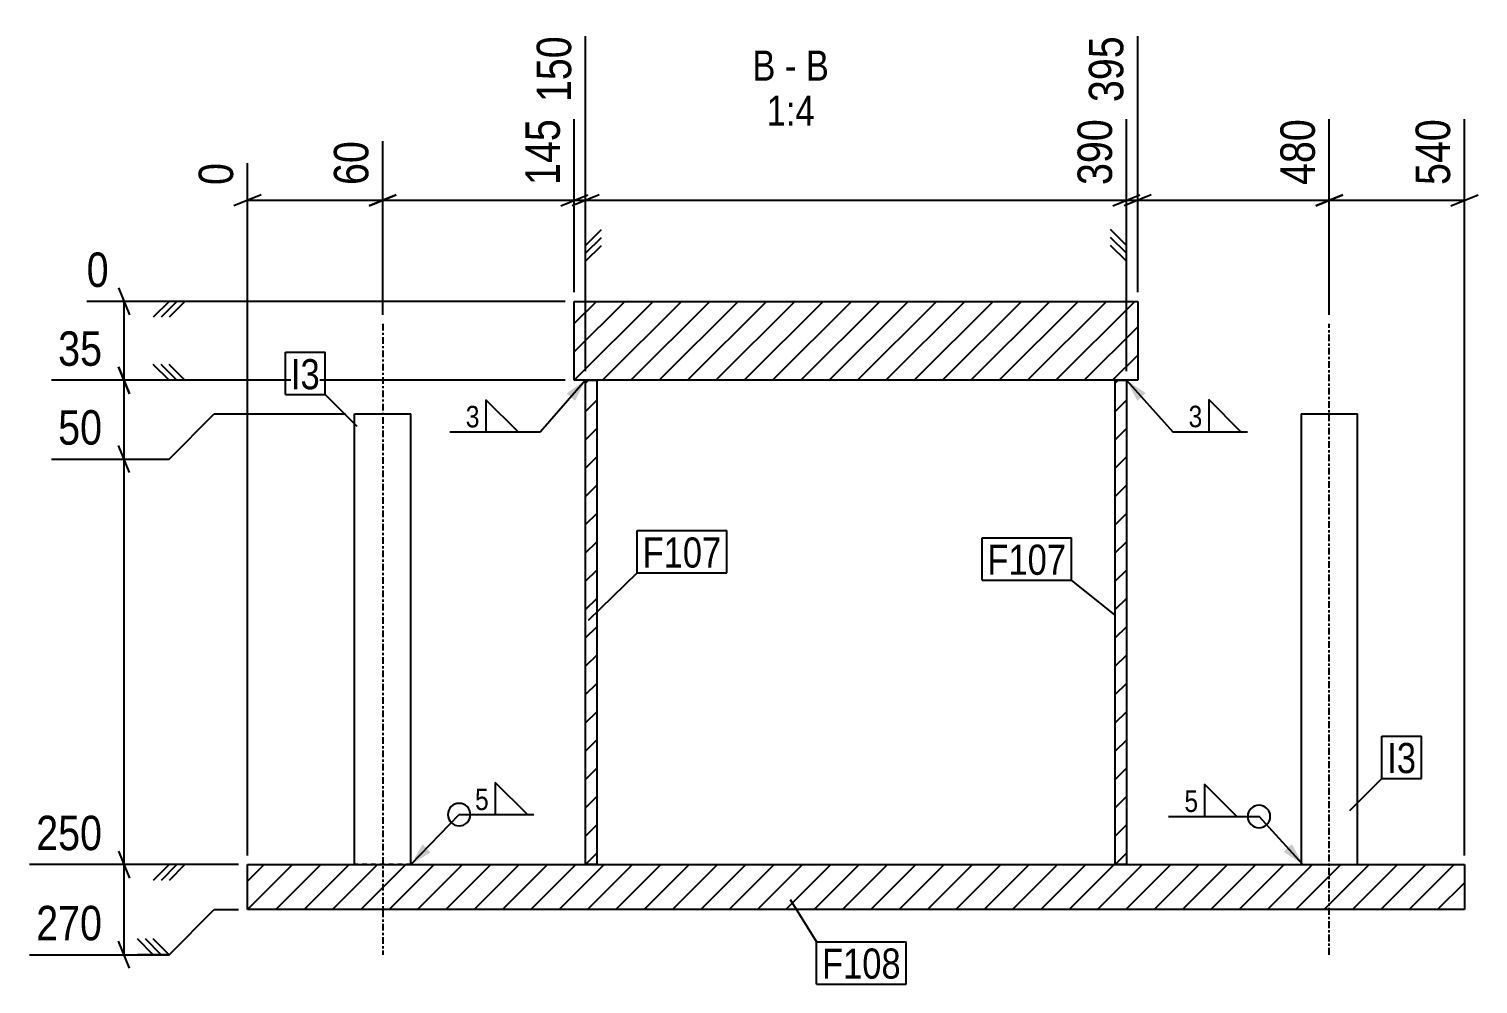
# Model space of a CAD drawing. Header units: millimetres. Extents: x 14 to 41767, y 10 to 1769.
# Drawn here: x 41124 to 41767, y 10 to 434 of the extents above; entities that cross this region are included whole.
import ezdxf

# ---------------------------------------------------------------- set-up
doc = ezdxf.new("R2010")
doc.units = ezdxf.units.MM
doc.linetypes.add('DXK_LINE_DOT2', pattern=[3.9198, 1.9599, -1.9599])
doc.linetypes.add('DXK_LINE_DOT3', pattern=[5.9187, 2.979, -0.9799, 0.9799, -0.9799])
for name, color, linetype in [('MÅLSÆTNING', 7, 'Continuous'), ('STÅL', 7, 'Continuous'), ('TEKST', 7, 'Continuous')]:
    doc.layers.add(name, color=color, linetype=linetype)
doc.styles.add('Arial Narrow', font='ARIALN.TTF', dxfattribs={"height": 0.2})

msp = doc.modelspace()

# ---------------------------------------------------------------- hatches: boundary and pattern name
at = {"layer": 'STÅL', "linetype": 'Continuous'}
h = msp.add_hatch(dxfattribs=at)
h.set_pattern_fill('', scale=2.8, style=0, pattern_type=0)
h.set_pattern_definition([(45, (41366.112, 277.624), (-6.28618, 6.28618), [])])
h.paths.add_polyline_path([(41366.11, 312.62), (41366.11, 277.62), (41616.11, 277.62), (41616.11, 312.62)])
h = msp.add_hatch(dxfattribs=at)
h.set_pattern_fill('', scale=2.8, style=0, pattern_type=0)
h.set_pattern_definition([(45, (41371.118, 62.624), (-6.28618, 6.28618), [])])
h.paths.add_polyline_path([(41371.12, 277.62), (41371.12, 62.62), (41376.12, 62.62), (41376.12, 277.62)])
h = msp.add_hatch(dxfattribs=at)
h.set_pattern_fill('', scale=2.8, style=0, pattern_type=0)
h.set_pattern_definition([(45, (41606.112, 62.624), (-6.28618, 6.28618), [])])
h.paths.add_polyline_path([(41606.11, 277.62), (41606.11, 62.62), (41611.11, 62.62), (41611.11, 277.62)])
h = msp.add_hatch(dxfattribs=at)
h.set_pattern_fill('', scale=2.8, style=0, pattern_type=0)
h.set_pattern_definition([(45, (41221.112, 42.624), (-6.28618, 6.28618), [])])
h.paths.add_polyline_path([(41221.11, 62.62), (41221.11, 42.62), (41761.11, 42.62), (41761.11, 62.62)])
at = {"layer": 'TEKST', "linetype": 'Continuous'}
for points in [[(41362.65, 271.74), (41371.12, 277.62), (41366.42, 268.45)], [(41615.93, 268.51), (41611.11, 277.62), (41619.65, 271.86)], [(41302.37, 68.07), (41293.62, 62.62), (41298.77, 71.55)], [(41684.53, 71.69), (41689.43, 62.62), (41680.84, 68.32)]]:
    msp.add_hatch(color=3, dxfattribs=at).paths.add_polyline_path(points)

# ---------------------------------------------------------------- linework, layer by layer
at = {"layer": 'MÅLSÆTNING', "color": 7, "linetype": 'Continuous'}
for p, q in [((41371.12, 281.62), (41371.12, 430.31)), ((41616.11, 316.62), (41616.11, 430.31)), ((41366.11, 316.62), (41366.11, 393.51)), ((41366.11, 316.62), (41366.11, 393.51)), ((41611.11, 281.62), (41611.11, 393.51)), ((41611.11, 281.62), (41611.11, 393.51)), ((41701.11, 306.62), (41701.11, 393.51)), ((41761.11, 66.62), (41761.11, 393.51)), ((41281.12, 306.62), (41281.12, 383.76)), ((41221.11, 66.62), (41221.11, 374.01)), ((41227.11, 359.86), (41215.11, 355.06)), ((41221.11, 357.46), (41281.12, 357.46)), ((41275.12, 355.06), (41287.12, 359.86)), ((41281.12, 357.46), (41366.11, 357.46)), ((41360.11, 355.06), (41372.11, 359.86)), ((41360.11, 355.06), (41372.11, 359.86)), ((41377.12, 359.86), (41365.12, 355.06)), ((41377.12, 359.86), (41365.12, 355.06)), ((41366.11, 357.46), (41371.12, 357.46)), ((41371.12, 357.46), (41611.11, 357.46)), ((41605.11, 355.06), (41617.11, 359.86)), ((41605.11, 355.06), (41617.11, 359.86)), ((41622.11, 359.86), (41610.11, 355.06)), ((41611.11, 357.46), (41616.11, 357.46)), ((41616.11, 357.46), (41701.11, 357.46)), ((41695.11, 355.06), (41707.11, 359.86)), ((41701.11, 357.46), (41761.11, 357.46)), ((41755.11, 355.06), (41767.11, 359.86)), ((41371.12, 337.46), (41378.12, 344.46)), ((41371.12, 330.46), (41371.12, 344.46)), ((41371.12, 337.46), (41378.12, 344.46)), ((41371.12, 330.46), (41371.12, 344.46)), ((41371.12, 333.96), (41378.12, 340.96)), ((41371.12, 333.96), (41378.12, 340.96)), ((41611.11, 337.46), (41604.11, 344.46)), ((41611.11, 337.46), (41604.11, 344.46)), ((41611.11, 333.96), (41604.11, 340.96)), ((41611.11, 333.96), (41604.11, 340.96)), ((41611.11, 330.46), (41611.11, 344.46)), ((41611.11, 330.46), (41611.11, 344.46)), ((41371.12, 330.46), (41378.12, 337.46)), ((41371.12, 330.46), (41378.12, 337.46)), ((41611.11, 330.46), (41604.11, 337.46)), ((41611.11, 330.46), (41604.11, 337.46)), ((41163.91, 318.62), (41168.71, 306.62)), ((41362.11, 312.62), (41149.76, 312.62)), ((41166.31, 277.62), (41166.31, 312.62)), ((41186.31, 312.62), (41179.31, 305.62)), ((41193.31, 312.62), (41179.31, 312.62)), ((41189.81, 312.62), (41182.81, 305.62)), ((41193.31, 312.62), (41186.31, 305.62)), ((41168.71, 271.62), (41163.91, 283.62)), ((41163.91, 283.62), (41168.71, 271.62)), ((41186.31, 277.62), (41179.31, 284.62)), ((41186.31, 277.62), (41179.31, 284.62)), ((41189.81, 277.62), (41182.81, 284.62)), ((41189.81, 277.62), (41182.81, 284.62)), ((41193.31, 277.62), (41186.31, 284.62)), ((41193.31, 277.62), (41186.31, 284.62)), ((41362.11, 277.62), (41134.18, 277.62)), ((41362.11, 277.62), (41134.18, 277.62)), ((41166.31, 242.62), (41166.31, 277.62)), ((41193.31, 277.62), (41179.31, 277.62)), ((41193.31, 277.62), (41179.31, 277.62)), ((41186.31, 242.62), (41206.31, 262.62)), ((41186.31, 242.62), (41206.31, 262.62)), ((41206.31, 262.62), (41264.62, 262.62)), ((41206.31, 262.62), (41264.62, 262.62)), ((41168.71, 236.62), (41163.91, 248.62)), ((41168.71, 236.62), (41163.91, 248.62)), ((41134.18, 242.62), (41186.31, 242.62)), ((41134.18, 242.62), (41186.31, 242.62)), ((41166.31, 62.62), (41166.31, 242.62)), ((41163.91, 68.62), (41168.71, 56.62)), ((41163.91, 68.62), (41168.71, 56.62)), ((41217.11, 62.62), (41124.43, 62.62)), ((41166.31, 22.62), (41166.31, 62.62)), ((41186.31, 62.62), (41179.31, 55.62)), ((41193.31, 62.62), (41179.31, 62.62)), ((41186.31, 62.62), (41179.31, 55.62)), ((41193.31, 62.62), (41179.31, 62.62)), ((41189.81, 62.62), (41182.81, 55.62)), ((41189.81, 62.62), (41182.81, 55.62)), ((41193.31, 62.62), (41186.31, 55.62)), ((41193.31, 62.62), (41186.31, 55.62)), ((41186.31, 22.62), (41206.31, 42.62)), ((41206.31, 42.62), (41217.11, 42.62)), ((41168.71, 16.62), (41163.91, 28.62)), ((41179.31, 22.62), (41172.31, 29.62)), ((41182.81, 22.62), (41175.81, 29.62)), ((41186.31, 22.62), (41179.31, 29.62)), ((41124.43, 22.62), (41186.31, 22.62)), ((41186.31, 22.62), (41172.31, 22.62))]:
    msp.add_line(p, q, dxfattribs=at)
at = {"layer": 'STÅL', "color": 2, "linetype": 'Continuous'}
for p, q in [((41366.11, 277.62), (41366.11, 312.62)), ((41366.11, 312.62), (41616.11, 312.62)), ((41616.11, 312.62), (41616.11, 277.62)), ((41616.11, 277.62), (41366.11, 277.62)), ((41371.12, 62.62), (41371.12, 277.62)), ((41371.12, 277.62), (41376.12, 277.62)), ((41376.12, 277.62), (41376.12, 62.62)), ((41606.11, 62.62), (41606.11, 277.62)), ((41606.11, 277.62), (41611.11, 277.62)), ((41611.11, 277.62), (41611.11, 62.62)), ((41268.62, 62.62), (41268.62, 262.62)), ((41268.62, 262.62), (41293.62, 262.62)), ((41293.62, 62.62), (41293.62, 262.62)), ((41688.61, 262.62), (41688.61, 62.62)), ((41688.61, 262.62), (41713.61, 262.62)), ((41713.61, 62.62), (41713.61, 262.62)), ((41221.11, 42.62), (41221.11, 62.62)), ((41221.11, 62.62), (41761.11, 62.62)), ((41376.12, 62.62), (41371.12, 62.62)), ((41611.11, 62.62), (41606.11, 62.62)), ((41761.11, 62.62), (41761.11, 42.62)), ((41761.11, 42.62), (41221.11, 42.62))]:
    msp.add_line(p, q, dxfattribs=at)
at = {"layer": 'STÅL', "color": 7, "linetype": 'DXK_LINE_DOT3'}
for p, q in [((41281.12, 302.62), (41281.12, 22.62)), ((41701.11, 22.62), (41701.11, 302.62))]:
    msp.add_line(p, q, dxfattribs=at)
at = {"layer": 'STÅL', "color": 7, "linetype": 'DXK_LINE_DOT2'}
for p, q in [((41270.25, 262.62), (41270.33, 262.62)), ((41293.62, 62.62), (41268.62, 62.62)), ((41688.61, 62.62), (41713.61, 62.62))]:
    msp.add_line(p, q, dxfattribs=at)
at = {"layer": 'TEKST', "color": 3, "linetype": 'Continuous'}
for p, q in [((41371.12, 277.62), (41351.06, 254.68)), ((41611.11, 277.62), (41631.67, 254.74)), ((41293.62, 62.62), (41315.06, 84.79)), ((41689.43, 62.62), (41669.94, 83.97))]:
    msp.add_line(p, q, dxfattribs=at)
for centre, start, end in [((41315.06, 84.79), 90, 270), ((41669.94, 83.97), 90, 270), ((41669.94, 83.97), 270, 90)]:
    msp.add_arc(centre, 5, start, end, dxfattribs=at)

# ---------------------------------------------------------------- wipeouts: each hides what was drawn before it
at = {"color": 0, "linetype": 'Continuous'}
for points in [[(41455.36, 410.56), (41455.36, 424.56), (41445.13, 424.56), (41445.13, 410.56)], [(41464.66, 410.56), (41464.66, 424.56), (41459.56, 424.56), (41459.56, 410.56)], [(41479.08, 410.56), (41479.08, 424.56), (41468.86, 424.56), (41468.86, 410.56)], [(41472.77, 390.56), (41472.77, 404.56), (41451.44, 404.56), (41451.44, 390.56)]]:
    msp.add_wipeout(points, dxfattribs=at).dxf.layer = 'TEKST'
at = {"color": 0}
for points in [[(41324.86, 255.88), (41324.86, 267.48), (41317.16, 267.48), (41317.16, 255.88)], [(41645.56, 255.94), (41645.56, 267.54), (41637.87, 267.54), (41637.87, 255.94)], [(41431.37, 194.45), (41431.37, 208.45), (41396.41, 208.45), (41396.41, 194.45)], [(41584.38, 191.25), (41584.38, 205.25), (41549.42, 205.25), (41549.42, 191.25)], [(41739.62, 103.23), (41739.62, 117.23), (41726.82, 117.23), (41726.82, 103.23)], [(41328.95, 85.99), (41328.95, 97.59), (41321.26, 97.59), (41321.26, 85.99)], [(41643.74, 85.17), (41643.74, 96.77), (41636.04, 96.77), (41636.04, 85.17)], [(41510.99, 12), (41510.99, 26), (41476.04, 26), (41476.04, 12)]]:
    msp.add_wipeout(points, dxfattribs=at).dxf.layer = 'TEKST'

# ---------------------------------------------------------------- next in the draw order: linework, layer by layer
at = {"layer": 'TEKST', "color": 3, "linetype": 'Continuous'}
for p, q in [((41341.2, 254.68), (41326.91, 268.96)), ((41326.91, 268.96), (41326.91, 254.68)), ((41661.91, 254.74), (41647.62, 269.02)), ((41647.62, 269.02), (41647.62, 254.74)), ((41310.96, 254.68), (41351.06, 254.68)), ((41326.91, 254.68), (41341.2, 254.68)), ((41631.67, 254.74), (41664.76, 254.74)), ((41647.62, 254.74), (41661.91, 254.74)), ((41345.29, 84.79), (41331.01, 99.07)), ((41331.01, 99.07), (41331.01, 84.79)), ((41660.08, 83.97), (41645.79, 98.26)), ((41645.79, 98.26), (41645.79, 83.97)), ((41315.06, 84.79), (41348.15, 84.79)), ((41331.01, 84.79), (41345.29, 84.79)), ((41629.84, 83.97), (41669.94, 83.97)), ((41645.79, 83.97), (41660.08, 83.97))]:
    msp.add_line(p, q, dxfattribs=at)
msp.add_arc((41315.06, 84.79), 5, 270, 90, dxfattribs=at)

# ---------------------------------------------------------------- next in the draw order: texts
at = {"layer": 'TEKST', "color": 3, "linetype": 'Continuous', "style": 'Arial Narrow'}
for s, height, p in [('B', 13.36, (41445.13, 410.56)), ('B', 13.36, (41468.86, 410.56)), ('-', 13.36, (41459.56, 410.56)), ('1:4', 13.362, (41451.44, 390.56))]:
    msp.add_text(s, height=height, dxfattribs=at).set_placement(p)
at = {"layer": 'TEKST', "color": 3, "style": 'Arial Narrow'}
for s, p in [('3', (41317.96, 256.68)), ('3', (41638.67, 256.74)), ('5', (41322.06, 86.79)), ('5', (41636.84, 85.97))]:
    msp.add_text(s, height=9.54, dxfattribs=at).set_placement(p)

# ---------------------------------------------------------------- next in the draw order: wipeouts: each hides what was drawn before it
at = {"color": 0, "linetype": 'Continuous'}
for points in [[(41367.92, 433.51), (41345.52, 433.51), (41345.52, 397.86), (41367.92, 397.86)], [(41612.91, 433.51), (41590.51, 433.51), (41590.51, 397.86), (41612.91, 397.86)], [(41697.91, 396.71), (41675.51, 396.71), (41675.51, 361.06), (41697.91, 361.06)], [(41757.91, 396.71), (41735.51, 396.71), (41735.51, 361.06), (41757.91, 361.06)], [(41277.92, 386.96), (41255.52, 386.96), (41255.52, 361.06), (41277.92, 361.06)], [(41217.91, 377.21), (41195.51, 377.21), (41195.51, 361.06), (41217.91, 361.06)], [(41162.71, 315.82), (41162.71, 338.22), (41146.56, 338.22), (41146.56, 315.82)], [(41159.8, 280.82), (41159.8, 303.22), (41133.9, 303.22), (41133.9, 280.82)], [(41159.8, 245.82), (41159.8, 268.22), (41133.9, 268.22), (41133.9, 245.82)], [(41159.8, 65.82), (41159.8, 88.22), (41124.15, 88.22), (41124.15, 65.82)], [(41159.8, 25.82), (41159.8, 48.22), (41124.15, 48.22), (41124.15, 25.82)]]:
    msp.add_wipeout(points, dxfattribs=at).dxf.layer = 'MÅLSÆTNING'
at = {"color": 0}
for points in [[(41253.18, 273.6), (41253.18, 287.6), (41240.38, 287.6), (41240.38, 273.6)], [(41431.37, 194.45), (41431.37, 208.45), (41396.41, 208.45), (41396.41, 194.45)], [(41584.38, 191.25), (41584.38, 205.25), (41549.42, 205.25), (41549.42, 191.25)], [(41739.62, 103.23), (41739.62, 117.23), (41726.82, 117.23), (41726.82, 103.23)], [(41510.99, 12), (41510.99, 26), (41476.04, 26), (41476.04, 12)]]:
    msp.add_wipeout(points, dxfattribs=at).dxf.layer = 'TEKST'

# ---------------------------------------------------------------- next in the draw order: linework, layer by layer
at = {"layer": 'MÅLSÆTNING', "color": 7, "linetype": 'Continuous'}
for p, q in [((41371.12, 281.62), (41371.12, 430.31)), ((41616.11, 316.62), (41616.11, 430.31)), ((41701.11, 306.62), (41701.11, 393.51)), ((41281.12, 306.62), (41281.12, 383.76)), ((41287.12, 359.86), (41275.12, 355.06)), ((41707.11, 359.86), (41695.11, 355.06)), ((41217.11, 62.62), (41124.43, 62.62))]:
    msp.add_line(p, q, dxfattribs=at)
at = {"layer": 'TEKST', "color": 7, "linetype": 'Continuous'}
for p, q in [((41394.01, 210.85), (41433.77, 210.85)), ((41394.01, 192.05), (41394.01, 210.85)), ((41433.77, 192.05), (41433.77, 210.85)), ((41547.02, 207.65), (41586.78, 207.65)), ((41547.02, 188.85), (41547.02, 207.65)), ((41586.78, 188.85), (41586.78, 207.65)), ((41372.41, 171.16), (41394.01, 192.05)), ((41394.01, 192.05), (41433.77, 192.05)), ((41547.02, 188.85), (41586.78, 188.85)), ((41606.11, 173.29), (41586.78, 188.85)), ((41724.42, 119.63), (41742.02, 119.63)), ((41724.42, 100.83), (41724.42, 119.63)), ((41742.02, 100.83), (41742.02, 119.63)), ((41710.28, 86.68), (41724.42, 100.83)), ((41724.42, 100.83), (41742.02, 100.83)), ((41461.96, 47.15), (41473.64, 28.4)), ((41473.64, 28.4), (41513.39, 28.4)), ((41473.64, 9.6), (41473.64, 28.4)), ((41513.39, 9.6), (41513.39, 28.4)), ((41473.64, 9.6), (41513.39, 9.6))]:
    msp.add_line(p, q, dxfattribs=at)

# ---------------------------------------------------------------- next in the draw order: texts
at = {"layer": 'MÅLSÆTNING', "color": 3, "linetype": 'Continuous', "style": 'Arial Narrow'}
for s, height, p in [('150', 15.271, (41364.72, 401.06)), ('395', 15.271, (41609.71, 401.06)), ('480', 15.271, (41694.71, 364.26)), ('540', 15.271, (41754.71, 364.26)), ('60', 15.271, (41274.72, 364.26)), ('0', 15.27, (41214.71, 364.26))]:
    msp.add_text(s, height=height, rotation=90.00021, dxfattribs=at).set_placement(p)
for s, height, p in [('0', 15.27, (41149.76, 319.02)), ('35', 15.271, (41137.1, 284.02)), ('50', 15.271, (41137.1, 249.02)), ('250', 15.271, (41127.35, 69.02)), ('270', 15.271, (41127.35, 29.02))]:
    msp.add_text(s, height=height, dxfattribs=at).set_placement(p)
at = {"layer": 'TEKST', "color": 3, "style": 'Arial Narrow'}
for s, p in [('F107', (41396.41, 194.45)), ('F107', (41549.42, 191.25)), ('I3', (41726.82, 103.23)), ('F108', (41476.04, 12))]:
    msp.add_text(s, height=13.362, dxfattribs=at).set_placement(p)

# ---------------------------------------------------------------- next in the draw order: wipeouts: each hides what was drawn before it
at = {"color": 0, "linetype": 'Continuous'}
for points in [[(41362.91, 396.71), (41340.51, 396.71), (41340.51, 361.06), (41362.91, 361.06)], [(41607.91, 396.71), (41585.51, 396.71), (41585.51, 361.06), (41607.91, 361.06)]]:
    msp.add_wipeout(points, dxfattribs=at).dxf.layer = 'MÅLSÆTNING'
at = {"color": 0}
msp.add_wipeout([(41253.18, 273.6), (41253.18, 287.6), (41240.38, 287.6), (41240.38, 273.6)], dxfattribs=at).dxf.layer = 'TEKST'

# ---------------------------------------------------------------- next in the draw order: linework, layer by layer
at = {"layer": 'MÅLSÆTNING', "color": 7, "linetype": 'Continuous'}
msp.add_line((41622.11, 359.86), (41610.11, 355.06), dxfattribs=at)
at = {"layer": 'TEKST', "color": 7, "linetype": 'Continuous'}
for p, q in [((41237.98, 290), (41255.58, 290)), ((41237.98, 271.2), (41237.98, 290)), ((41255.58, 271.2), (41255.58, 290)), ((41237.98, 271.2), (41255.58, 271.2)), ((41269.72, 257.06), (41255.58, 271.2))]:
    msp.add_line(p, q, dxfattribs=at)

# ---------------------------------------------------------------- next in the draw order: texts
at = {"layer": 'MÅLSÆTNING', "color": 3, "linetype": 'Continuous', "style": 'Arial Narrow'}
for s, p in [('145', (41359.71, 364.26)), ('390', (41604.71, 364.26))]:
    msp.add_text(s, height=15.271, rotation=90.00021, dxfattribs=at).set_placement(p)
at = {"layer": 'TEKST', "color": 3, "style": 'Arial Narrow'}
msp.add_text('I3', height=13.362, dxfattribs=at).set_placement((41240.38, 273.6))

doc.saveas('drawing.dxf')
